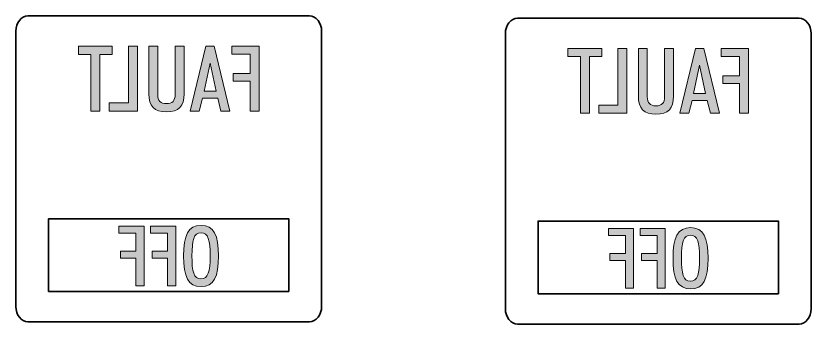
# Model space of a CAD drawing. Header units: millimetres. Extents: x 8 to 201, y 31 to 295.
# Drawn here: x 142.24 to 178.66, y 234.93 to 249.03 of the extents above; entities that cross this region are included whole.
import ezdxf

# ---------------------------------------------------------------- set-up
doc = ezdxf.new("R2010")
doc.units = ezdxf.units.MM
doc.header["$MEASUREMENT"] = 0
doc.layers.add('Layer 1', color=7, linetype='Continuous', lineweight=0)

# ---------------------------------------------------------------- blocks, each defined once
blk = doc.blocks.new('Block_58')
at = {"layer": 'Layer 1', "true_color": 0x1d1e1b, "transparency": 33554687}
h = blk.add_hatch(color=250, dxfattribs=at)
h.dxf.hatch_style = 2
edge = h.paths.add_edge_path()
edge.add_spline(control_points=[(148.11, 236.68), (148.11, 236.68), (147.731, 236.68), (147.731, 236.68), (147.731, 236.68), (147.731, 237.94), (147.731, 237.94), (147.731, 237.94), (147.019, 237.94), (147.019, 237.94), (147.019, 237.94), (147.019, 238.266), (147.019, 238.266), (147.019, 238.266), (147.731, 238.266), (147.731, 238.266), (147.731, 238.266), (147.731, 239.082), (147.731, 239.082), (147.731, 239.082), (146.956, 239.082), (146.956, 239.082), (146.956, 239.082), (146.956, 239.411), (146.956, 239.411), (146.956, 239.411), (148.11, 239.411), (148.11, 239.411), (148.11, 239.411), (148.11, 236.68), (148.11, 236.68)], knot_values=[0, 0, 0, 0, 1, 1, 1, 2, 2, 2, 3, 3, 3, 4, 4, 4, 5, 5, 5, 6, 6, 6, 7, 7, 7, 8, 8, 8, 9, 9, 9, 10, 10, 10, 10], degree=3, periodic=0)
h = blk.add_hatch(color=250, dxfattribs=at)
h.dxf.hatch_style = 2
edge = h.paths.add_edge_path()
edge.add_spline(control_points=[(149.56, 236.68), (149.56, 236.68), (149.181, 236.68), (149.181, 236.68), (149.181, 236.68), (149.181, 237.94), (149.181, 237.94), (149.181, 237.94), (148.47, 237.94), (148.47, 237.94), (148.47, 237.94), (148.47, 238.266), (148.47, 238.266), (148.47, 238.266), (149.181, 238.266), (149.181, 238.266), (149.181, 238.266), (149.181, 239.082), (149.181, 239.082), (149.181, 239.082), (148.406, 239.082), (148.406, 239.082), (148.406, 239.082), (148.406, 239.411), (148.406, 239.411), (148.406, 239.411), (149.56, 239.411), (149.56, 239.411), (149.56, 239.411), (149.56, 236.68), (149.56, 236.68)], knot_values=[0, 0, 0, 0, 1, 1, 1, 2, 2, 2, 3, 3, 3, 4, 4, 4, 5, 5, 5, 6, 6, 6, 7, 7, 7, 8, 8, 8, 9, 9, 9, 10, 10, 10, 10], degree=3, periodic=0)
h = blk.add_hatch(color=250, dxfattribs=at)
h.dxf.hatch_style = 2
edge = h.paths.add_edge_path()
edge.add_spline(control_points=[(151.133, 238.051), (151.133, 238.768), (151.042, 239.105), (150.714, 239.105), (150.386, 239.105), (150.299, 238.768), (150.299, 238.051), (150.299, 237.335), (150.374, 236.994), (150.71, 236.994), (151.034, 236.994), (151.133, 237.331), (151.133, 238.051)], knot_values=[0, 0, 0, 0, 1, 1, 1, 2, 2, 2, 3, 3, 3, 4, 4, 4, 4], degree=3, periodic=0)
edge = h.paths.add_edge_path()
edge.add_spline(control_points=[(151.516, 238.044), (151.516, 237.086), (151.307, 236.646), (150.714, 236.646), (150.121, 236.646), (149.916, 237.09), (149.916, 238.044), (149.916, 239.001), (150.121, 239.446), (150.714, 239.446), (151.307, 239.446), (151.516, 239.001), (151.516, 238.044)], knot_values=[0, 0, 0, 0, 1, 1, 1, 2, 2, 2, 3, 3, 3, 4, 4, 4, 4], degree=3, periodic=0)
at = {"layer": 'Layer 1'}
for points, knots in [([(148.11, 236.68), (148.11, 236.68), (147.731, 236.68), (147.731, 236.68), (147.731, 236.68), (147.731, 237.94), (147.731, 237.94), (147.731, 237.94), (147.019, 237.94), (147.019, 237.94), (147.019, 237.94), (147.019, 238.266), (147.019, 238.266), (147.019, 238.266), (147.731, 238.266), (147.731, 238.266), (147.731, 238.266), (147.731, 239.082), (147.731, 239.082), (147.731, 239.082), (146.956, 239.082), (146.956, 239.082), (146.956, 239.082), (146.956, 239.411), (146.956, 239.411), (146.956, 239.411), (148.11, 239.411), (148.11, 239.411), (148.11, 239.411), (148.11, 236.68), (148.11, 236.68)], [0, 0, 0, 0, 1, 1, 1, 2, 2, 2, 3, 3, 3, 4, 4, 4, 5, 5, 5, 6, 6, 6, 7, 7, 7, 8, 8, 8, 9, 9, 9, 10, 10, 10, 10]), ([(149.56, 236.68), (149.56, 236.68), (149.181, 236.68), (149.181, 236.68), (149.181, 236.68), (149.181, 237.94), (149.181, 237.94), (149.181, 237.94), (148.47, 237.94), (148.47, 237.94), (148.47, 237.94), (148.47, 238.266), (148.47, 238.266), (148.47, 238.266), (149.181, 238.266), (149.181, 238.266), (149.181, 238.266), (149.181, 239.082), (149.181, 239.082), (149.181, 239.082), (148.406, 239.082), (148.406, 239.082), (148.406, 239.082), (148.406, 239.411), (148.406, 239.411), (148.406, 239.411), (149.56, 239.411), (149.56, 239.411), (149.56, 239.411), (149.56, 236.68), (149.56, 236.68)], [0, 0, 0, 0, 1, 1, 1, 2, 2, 2, 3, 3, 3, 4, 4, 4, 5, 5, 5, 6, 6, 6, 7, 7, 7, 8, 8, 8, 9, 9, 9, 10, 10, 10, 10]), ([(151.516, 238.044), (151.516, 237.086), (151.307, 236.646), (150.714, 236.646), (150.121, 236.646), (149.916, 237.09), (149.916, 238.044), (149.916, 239.001), (150.121, 239.446), (150.714, 239.446), (151.307, 239.446), (151.516, 239.001), (151.516, 238.044)], [0, 0, 0, 0, 1, 1, 1, 2, 2, 2, 3, 3, 3, 4, 4, 4, 4]), ([(151.133, 238.051), (151.133, 238.768), (151.042, 239.105), (150.714, 239.105), (150.386, 239.105), (150.299, 238.768), (150.299, 238.051), (150.299, 237.335), (150.374, 236.994), (150.71, 236.994), (151.034, 236.994), (151.133, 237.331), (151.133, 238.051)], [0, 0, 0, 0, 1, 1, 1, 2, 2, 2, 3, 3, 3, 4, 4, 4, 4])]:
    blk.add_open_spline(points, degree=3, knots=knots, dxfattribs=at)
blk = doc.blocks.new('Block_59')
at = {"layer": 'Layer 1', "true_color": 0x1d1e1b, "transparency": 33554687}
h = blk.add_hatch(color=250, dxfattribs=at)
h.dxf.hatch_style = 2
edge = h.paths.add_edge_path()
edge.add_spline(control_points=[(146.084, 244.678), (146.084, 244.678), (145.668, 244.678), (145.668, 244.678), (145.668, 244.678), (145.668, 247.271), (145.668, 247.271), (145.668, 247.271), (145.102, 247.271), (145.102, 247.271), (145.102, 247.271), (145.102, 247.641), (145.102, 247.641), (145.102, 247.641), (146.649, 247.641), (146.649, 247.641), (146.649, 247.641), (146.649, 247.271), (146.649, 247.271), (146.649, 247.271), (146.084, 247.271), (146.084, 247.271), (146.084, 247.271), (146.084, 244.678), (146.084, 244.678)], knot_values=[0, 0, 0, 0, 1, 1, 1, 2, 2, 2, 3, 3, 3, 4, 4, 4, 5, 5, 5, 6, 6, 6, 7, 7, 7, 8, 8, 8, 8], degree=3, periodic=0)
h = blk.add_hatch(color=250, dxfattribs=at)
h.dxf.hatch_style = 2
edge = h.paths.add_edge_path()
edge.add_spline(control_points=[(147.802, 244.678), (147.802, 244.678), (146.508, 244.678), (146.508, 244.678), (146.508, 244.678), (146.508, 245.048), (146.508, 245.048), (146.508, 245.048), (147.391, 245.048), (147.391, 245.048), (147.391, 245.048), (147.391, 247.641), (147.391, 247.641), (147.391, 247.641), (147.802, 247.641), (147.802, 247.641), (147.802, 247.641), (147.802, 244.678), (147.802, 244.678)], knot_values=[0, 0, 0, 0, 1, 1, 1, 2, 2, 2, 3, 3, 3, 4, 4, 4, 5, 5, 5, 6, 6, 6, 6], degree=3, periodic=0)
h = blk.add_hatch(color=250, dxfattribs=at)
h.dxf.hatch_style = 2
edge = h.paths.add_edge_path()
edge.add_spline(control_points=[(149.937, 245.468), (149.937, 244.898), (149.693, 244.641), (149.131, 244.641), (148.57, 244.641), (148.325, 244.898), (148.325, 245.468), (148.325, 245.468), (148.325, 247.641), (148.325, 247.641), (148.325, 247.641), (148.733, 247.641), (148.733, 247.641), (148.733, 247.641), (148.733, 245.434), (148.733, 245.434), (148.733, 245.152), (148.861, 245.019), (149.131, 245.019), (149.401, 245.019), (149.53, 245.152), (149.53, 245.434), (149.53, 245.434), (149.53, 247.641), (149.53, 247.641), (149.53, 247.641), (149.937, 247.641), (149.937, 247.641), (149.937, 247.641), (149.937, 245.468), (149.937, 245.468)], knot_values=[0, 0, 0, 0, 1, 1, 1, 2, 2, 2, 3, 3, 3, 4, 4, 4, 5, 5, 5, 6, 6, 6, 7, 7, 7, 8, 8, 8, 9, 9, 9, 10, 10, 10, 10], degree=3, periodic=0)
h = blk.add_hatch(color=250, dxfattribs=at)
h.dxf.hatch_style = 2
edge = h.paths.add_edge_path()
edge.add_spline(control_points=[(151.129, 246.876), (151.129, 246.876), (150.854, 245.592), (150.854, 245.592), (150.854, 245.592), (151.403, 245.592), (151.403, 245.592), (151.403, 245.592), (151.129, 246.876), (151.129, 246.876)], knot_values=[0, 0, 0, 0, 1, 1, 1, 2, 2, 2, 3, 3, 3, 3], degree=3, periodic=0)
edge = h.paths.add_edge_path()
edge.add_spline(control_points=[(152.037, 244.678), (152.037, 244.678), (151.622, 244.678), (151.622, 244.678), (151.622, 244.678), (151.48, 245.26), (151.48, 245.26), (151.48, 245.26), (150.781, 245.26), (150.781, 245.26), (150.781, 245.26), (150.636, 244.678), (150.636, 244.678), (150.636, 244.678), (150.22, 244.678), (150.22, 244.678), (150.22, 244.678), (150.936, 247.641), (150.936, 247.641), (150.936, 247.641), (151.321, 247.641), (151.321, 247.641), (151.321, 247.641), (152.037, 244.678), (152.037, 244.678)], knot_values=[0, 0, 0, 0, 1, 1, 1, 2, 2, 2, 3, 3, 3, 4, 4, 4, 5, 5, 5, 6, 6, 6, 7, 7, 7, 8, 8, 8, 8], degree=3, periodic=0)
h = blk.add_hatch(color=250, dxfattribs=at)
h.dxf.hatch_style = 2
edge = h.paths.add_edge_path()
edge.add_spline(control_points=[(153.37, 244.678), (153.37, 244.678), (152.959, 244.678), (152.959, 244.678), (152.959, 244.678), (152.959, 246.045), (152.959, 246.045), (152.959, 246.045), (152.187, 246.045), (152.187, 246.045), (152.187, 246.045), (152.187, 246.398), (152.187, 246.398), (152.187, 246.398), (152.959, 246.398), (152.959, 246.398), (152.959, 246.398), (152.959, 247.283), (152.959, 247.283), (152.959, 247.283), (152.119, 247.283), (152.119, 247.283), (152.119, 247.283), (152.119, 247.641), (152.119, 247.641), (152.119, 247.641), (153.37, 247.641), (153.37, 247.641), (153.37, 247.641), (153.37, 244.678), (153.37, 244.678)], knot_values=[0, 0, 0, 0, 1, 1, 1, 2, 2, 2, 3, 3, 3, 4, 4, 4, 5, 5, 5, 6, 6, 6, 7, 7, 7, 8, 8, 8, 9, 9, 9, 10, 10, 10, 10], degree=3, periodic=0)
at = {"layer": 'Layer 1'}
for points, knots in [([(146.084, 244.678), (146.084, 244.678), (145.668, 244.678), (145.668, 244.678), (145.668, 244.678), (145.668, 247.271), (145.668, 247.271), (145.668, 247.271), (145.102, 247.271), (145.102, 247.271), (145.102, 247.271), (145.102, 247.641), (145.102, 247.641), (145.102, 247.641), (146.649, 247.641), (146.649, 247.641), (146.649, 247.641), (146.649, 247.271), (146.649, 247.271), (146.649, 247.271), (146.084, 247.271), (146.084, 247.271), (146.084, 247.271), (146.084, 244.678), (146.084, 244.678)], [0, 0, 0, 0, 1, 1, 1, 2, 2, 2, 3, 3, 3, 4, 4, 4, 5, 5, 5, 6, 6, 6, 7, 7, 7, 8, 8, 8, 8]), ([(147.802, 244.678), (147.802, 244.678), (146.508, 244.678), (146.508, 244.678), (146.508, 244.678), (146.508, 245.048), (146.508, 245.048), (146.508, 245.048), (147.391, 245.048), (147.391, 245.048), (147.391, 245.048), (147.391, 247.641), (147.391, 247.641), (147.391, 247.641), (147.802, 247.641), (147.802, 247.641), (147.802, 247.641), (147.802, 244.678), (147.802, 244.678)], [0, 0, 0, 0, 1, 1, 1, 2, 2, 2, 3, 3, 3, 4, 4, 4, 5, 5, 5, 6, 6, 6, 6]), ([(149.937, 245.468), (149.937, 244.898), (149.693, 244.641), (149.131, 244.641), (148.57, 244.641), (148.325, 244.898), (148.325, 245.468), (148.325, 245.468), (148.325, 247.641), (148.325, 247.641), (148.325, 247.641), (148.733, 247.641), (148.733, 247.641), (148.733, 247.641), (148.733, 245.434), (148.733, 245.434), (148.733, 245.152), (148.861, 245.019), (149.131, 245.019), (149.401, 245.019), (149.53, 245.152), (149.53, 245.434), (149.53, 245.434), (149.53, 247.641), (149.53, 247.641), (149.53, 247.641), (149.937, 247.641), (149.937, 247.641), (149.937, 247.641), (149.937, 245.468), (149.937, 245.468)], [0, 0, 0, 0, 1, 1, 1, 2, 2, 2, 3, 3, 3, 4, 4, 4, 5, 5, 5, 6, 6, 6, 7, 7, 7, 8, 8, 8, 9, 9, 9, 10, 10, 10, 10]), ([(152.037, 244.678), (152.037, 244.678), (151.622, 244.678), (151.622, 244.678), (151.622, 244.678), (151.48, 245.26), (151.48, 245.26), (151.48, 245.26), (150.781, 245.26), (150.781, 245.26), (150.781, 245.26), (150.636, 244.678), (150.636, 244.678), (150.636, 244.678), (150.22, 244.678), (150.22, 244.678), (150.22, 244.678), (150.936, 247.641), (150.936, 247.641), (150.936, 247.641), (151.321, 247.641), (151.321, 247.641), (151.321, 247.641), (152.037, 244.678), (152.037, 244.678)], [0, 0, 0, 0, 1, 1, 1, 2, 2, 2, 3, 3, 3, 4, 4, 4, 5, 5, 5, 6, 6, 6, 7, 7, 7, 8, 8, 8, 8]), ([(153.37, 244.678), (153.37, 244.678), (152.959, 244.678), (152.959, 244.678), (152.959, 244.678), (152.959, 246.045), (152.959, 246.045), (152.959, 246.045), (152.187, 246.045), (152.187, 246.045), (152.187, 246.045), (152.187, 246.398), (152.187, 246.398), (152.187, 246.398), (152.959, 246.398), (152.959, 246.398), (152.959, 246.398), (152.959, 247.283), (152.959, 247.283), (152.959, 247.283), (152.119, 247.283), (152.119, 247.283), (152.119, 247.283), (152.119, 247.641), (152.119, 247.641), (152.119, 247.641), (153.37, 247.641), (153.37, 247.641), (153.37, 247.641), (153.37, 244.678), (153.37, 244.678)], [0, 0, 0, 0, 1, 1, 1, 2, 2, 2, 3, 3, 3, 4, 4, 4, 5, 5, 5, 6, 6, 6, 7, 7, 7, 8, 8, 8, 9, 9, 9, 10, 10, 10, 10]), ([(151.129, 246.876), (151.129, 246.876), (150.854, 245.592), (150.854, 245.592), (150.854, 245.592), (151.403, 245.592), (151.403, 245.592), (151.403, 245.592), (151.129, 246.876), (151.129, 246.876)], [0, 0, 0, 0, 1, 1, 1, 2, 2, 2, 3, 3, 3, 3])]:
    blk.add_open_spline(points, degree=3, knots=knots, dxfattribs=at)
blk = doc.blocks.new('Block_60')
at = {"layer": 'Layer 1', "true_color": 0x1d1e1b, "transparency": 33554687}
h = blk.add_hatch(color=250, dxfattribs=at)
h.dxf.hatch_style = 2
edge = h.paths.add_edge_path()
edge.add_spline(control_points=[(170.529, 236.576), (170.529, 236.576), (170.15, 236.576), (170.15, 236.576), (170.15, 236.576), (170.15, 237.836), (170.15, 237.836), (170.15, 237.836), (169.439, 237.836), (169.439, 237.836), (169.439, 237.836), (169.439, 238.162), (169.439, 238.162), (169.439, 238.162), (170.15, 238.162), (170.15, 238.162), (170.15, 238.162), (170.15, 238.977), (170.15, 238.977), (170.15, 238.977), (169.375, 238.977), (169.375, 238.977), (169.375, 238.977), (169.375, 239.307), (169.375, 239.307), (169.375, 239.307), (170.529, 239.307), (170.529, 239.307), (170.529, 239.307), (170.529, 236.576), (170.529, 236.576)], knot_values=[0, 0, 0, 0, 1, 1, 1, 2, 2, 2, 3, 3, 3, 4, 4, 4, 5, 5, 5, 6, 6, 6, 7, 7, 7, 8, 8, 8, 9, 9, 9, 10, 10, 10, 10], degree=3, periodic=0)
h = blk.add_hatch(color=250, dxfattribs=at)
h.dxf.hatch_style = 2
edge = h.paths.add_edge_path()
edge.add_spline(control_points=[(171.979, 236.576), (171.979, 236.576), (171.6, 236.576), (171.6, 236.576), (171.6, 236.576), (171.6, 237.836), (171.6, 237.836), (171.6, 237.836), (170.889, 237.836), (170.889, 237.836), (170.889, 237.836), (170.889, 238.162), (170.889, 238.162), (170.889, 238.162), (171.6, 238.162), (171.6, 238.162), (171.6, 238.162), (171.6, 238.977), (171.6, 238.977), (171.6, 238.977), (170.826, 238.977), (170.826, 238.977), (170.826, 238.977), (170.826, 239.307), (170.826, 239.307), (170.826, 239.307), (171.979, 239.307), (171.979, 239.307), (171.979, 239.307), (171.979, 236.576), (171.979, 236.576)], knot_values=[0, 0, 0, 0, 1, 1, 1, 2, 2, 2, 3, 3, 3, 4, 4, 4, 5, 5, 5, 6, 6, 6, 7, 7, 7, 8, 8, 8, 9, 9, 9, 10, 10, 10, 10], degree=3, periodic=0)
h = blk.add_hatch(color=250, dxfattribs=at)
h.dxf.hatch_style = 2
edge = h.paths.add_edge_path()
edge.add_spline(control_points=[(173.552, 237.947), (173.552, 238.663), (173.461, 239), (173.133, 239), (172.805, 239), (172.718, 238.663), (172.718, 237.947), (172.718, 237.231), (172.794, 236.89), (173.129, 236.89), (173.453, 236.89), (173.552, 237.227), (173.552, 237.947)], knot_values=[0, 0, 0, 0, 1, 1, 1, 2, 2, 2, 3, 3, 3, 4, 4, 4, 4], degree=3, periodic=0)
edge = h.paths.add_edge_path()
edge.add_spline(control_points=[(173.935, 237.939), (173.935, 236.982), (173.726, 236.541), (173.133, 236.541), (172.541, 236.541), (172.335, 236.986), (172.335, 237.939), (172.335, 238.897), (172.541, 239.341), (173.133, 239.341), (173.726, 239.341), (173.935, 238.897), (173.935, 237.939)], knot_values=[0, 0, 0, 0, 1, 1, 1, 2, 2, 2, 3, 3, 3, 4, 4, 4, 4], degree=3, periodic=0)
at = {"layer": 'Layer 1'}
for points, knots in [([(170.529, 236.576), (170.529, 236.576), (170.15, 236.576), (170.15, 236.576), (170.15, 236.576), (170.15, 237.836), (170.15, 237.836), (170.15, 237.836), (169.439, 237.836), (169.439, 237.836), (169.439, 237.836), (169.439, 238.162), (169.439, 238.162), (169.439, 238.162), (170.15, 238.162), (170.15, 238.162), (170.15, 238.162), (170.15, 238.977), (170.15, 238.977), (170.15, 238.977), (169.375, 238.977), (169.375, 238.977), (169.375, 238.977), (169.375, 239.307), (169.375, 239.307), (169.375, 239.307), (170.529, 239.307), (170.529, 239.307), (170.529, 239.307), (170.529, 236.576), (170.529, 236.576)], [0, 0, 0, 0, 1, 1, 1, 2, 2, 2, 3, 3, 3, 4, 4, 4, 5, 5, 5, 6, 6, 6, 7, 7, 7, 8, 8, 8, 9, 9, 9, 10, 10, 10, 10]), ([(171.979, 236.576), (171.979, 236.576), (171.6, 236.576), (171.6, 236.576), (171.6, 236.576), (171.6, 237.836), (171.6, 237.836), (171.6, 237.836), (170.889, 237.836), (170.889, 237.836), (170.889, 237.836), (170.889, 238.162), (170.889, 238.162), (170.889, 238.162), (171.6, 238.162), (171.6, 238.162), (171.6, 238.162), (171.6, 238.977), (171.6, 238.977), (171.6, 238.977), (170.826, 238.977), (170.826, 238.977), (170.826, 238.977), (170.826, 239.307), (170.826, 239.307), (170.826, 239.307), (171.979, 239.307), (171.979, 239.307), (171.979, 239.307), (171.979, 236.576), (171.979, 236.576)], [0, 0, 0, 0, 1, 1, 1, 2, 2, 2, 3, 3, 3, 4, 4, 4, 5, 5, 5, 6, 6, 6, 7, 7, 7, 8, 8, 8, 9, 9, 9, 10, 10, 10, 10]), ([(173.935, 237.939), (173.935, 236.982), (173.726, 236.541), (173.133, 236.541), (172.541, 236.541), (172.335, 236.986), (172.335, 237.939), (172.335, 238.897), (172.541, 239.341), (173.133, 239.341), (173.726, 239.341), (173.935, 238.897), (173.935, 237.939)], [0, 0, 0, 0, 1, 1, 1, 2, 2, 2, 3, 3, 3, 4, 4, 4, 4]), ([(173.552, 237.947), (173.552, 238.663), (173.461, 239), (173.133, 239), (172.805, 239), (172.718, 238.663), (172.718, 237.947), (172.718, 237.231), (172.794, 236.89), (173.129, 236.89), (173.453, 236.89), (173.552, 237.227), (173.552, 237.947)], [0, 0, 0, 0, 1, 1, 1, 2, 2, 2, 3, 3, 3, 4, 4, 4, 4])]:
    blk.add_open_spline(points, degree=3, knots=knots, dxfattribs=at)
blk = doc.blocks.new('Block_61')
at = {"layer": 'Layer 1', "true_color": 0x1d1e1b, "transparency": 33554687}
h = blk.add_hatch(color=250, dxfattribs=at)
h.dxf.hatch_style = 2
edge = h.paths.add_edge_path()
edge.add_spline(control_points=[(168.503, 244.574), (168.503, 244.574), (168.087, 244.574), (168.087, 244.574), (168.087, 244.574), (168.087, 247.167), (168.087, 247.167), (168.087, 247.167), (167.521, 247.167), (167.521, 247.167), (167.521, 247.167), (167.521, 247.536), (167.521, 247.536), (167.521, 247.536), (169.069, 247.536), (169.069, 247.536), (169.069, 247.536), (169.069, 247.167), (169.069, 247.167), (169.069, 247.167), (168.503, 247.167), (168.503, 247.167), (168.503, 247.167), (168.503, 244.574), (168.503, 244.574)], knot_values=[0, 0, 0, 0, 1, 1, 1, 2, 2, 2, 3, 3, 3, 4, 4, 4, 5, 5, 5, 6, 6, 6, 7, 7, 7, 8, 8, 8, 8], degree=3, periodic=0)
h = blk.add_hatch(color=250, dxfattribs=at)
h.dxf.hatch_style = 2
edge = h.paths.add_edge_path()
edge.add_spline(control_points=[(170.222, 244.574), (170.222, 244.574), (168.927, 244.574), (168.927, 244.574), (168.927, 244.574), (168.927, 244.944), (168.927, 244.944), (168.927, 244.944), (169.81, 244.944), (169.81, 244.944), (169.81, 244.944), (169.81, 247.536), (169.81, 247.536), (169.81, 247.536), (170.222, 247.536), (170.222, 247.536), (170.222, 247.536), (170.222, 244.574), (170.222, 244.574)], knot_values=[0, 0, 0, 0, 1, 1, 1, 2, 2, 2, 3, 3, 3, 4, 4, 4, 5, 5, 5, 6, 6, 6, 6], degree=3, periodic=0)
h = blk.add_hatch(color=250, dxfattribs=at)
h.dxf.hatch_style = 2
edge = h.paths.add_edge_path()
edge.add_spline(control_points=[(172.356, 245.363), (172.356, 244.794), (172.112, 244.536), (171.55, 244.536), (170.989, 244.536), (170.745, 244.794), (170.745, 245.363), (170.745, 245.363), (170.745, 247.536), (170.745, 247.536), (170.745, 247.536), (171.152, 247.536), (171.152, 247.536), (171.152, 247.536), (171.152, 245.33), (171.152, 245.33), (171.152, 245.047), (171.28, 244.915), (171.55, 244.915), (171.82, 244.915), (171.949, 245.047), (171.949, 245.33), (171.949, 245.33), (171.949, 247.536), (171.949, 247.536), (171.949, 247.536), (172.356, 247.536), (172.356, 247.536), (172.356, 247.536), (172.356, 245.363), (172.356, 245.363)], knot_values=[0, 0, 0, 0, 1, 1, 1, 2, 2, 2, 3, 3, 3, 4, 4, 4, 5, 5, 5, 6, 6, 6, 7, 7, 7, 8, 8, 8, 9, 9, 9, 10, 10, 10, 10], degree=3, periodic=0)
h = blk.add_hatch(color=250, dxfattribs=at)
h.dxf.hatch_style = 2
edge = h.paths.add_edge_path()
edge.add_spline(control_points=[(173.548, 246.772), (173.548, 246.772), (173.273, 245.488), (173.273, 245.488), (173.273, 245.488), (173.822, 245.488), (173.822, 245.488), (173.822, 245.488), (173.548, 246.772), (173.548, 246.772)], knot_values=[0, 0, 0, 0, 1, 1, 1, 2, 2, 2, 3, 3, 3, 3], degree=3, periodic=0)
edge = h.paths.add_edge_path()
edge.add_spline(control_points=[(174.457, 244.574), (174.457, 244.574), (174.041, 244.574), (174.041, 244.574), (174.041, 244.574), (173.899, 245.156), (173.899, 245.156), (173.899, 245.156), (173.201, 245.156), (173.201, 245.156), (173.201, 245.156), (173.055, 244.574), (173.055, 244.574), (173.055, 244.574), (172.639, 244.574), (172.639, 244.574), (172.639, 244.574), (173.355, 247.536), (173.355, 247.536), (173.355, 247.536), (173.741, 247.536), (173.741, 247.536), (173.741, 247.536), (174.457, 244.574), (174.457, 244.574)], knot_values=[0, 0, 0, 0, 1, 1, 1, 2, 2, 2, 3, 3, 3, 4, 4, 4, 5, 5, 5, 6, 6, 6, 7, 7, 7, 8, 8, 8, 8], degree=3, periodic=0)
h = blk.add_hatch(color=250, dxfattribs=at)
h.dxf.hatch_style = 2
edge = h.paths.add_edge_path()
edge.add_spline(control_points=[(175.79, 244.574), (175.79, 244.574), (175.378, 244.574), (175.378, 244.574), (175.378, 244.574), (175.378, 245.941), (175.378, 245.941), (175.378, 245.941), (174.607, 245.941), (174.607, 245.941), (174.607, 245.941), (174.607, 246.294), (174.607, 246.294), (174.607, 246.294), (175.378, 246.294), (175.378, 246.294), (175.378, 246.294), (175.378, 247.179), (175.378, 247.179), (175.378, 247.179), (174.538, 247.179), (174.538, 247.179), (174.538, 247.179), (174.538, 247.536), (174.538, 247.536), (174.538, 247.536), (175.79, 247.536), (175.79, 247.536), (175.79, 247.536), (175.79, 244.574), (175.79, 244.574)], knot_values=[0, 0, 0, 0, 1, 1, 1, 2, 2, 2, 3, 3, 3, 4, 4, 4, 5, 5, 5, 6, 6, 6, 7, 7, 7, 8, 8, 8, 9, 9, 9, 10, 10, 10, 10], degree=3, periodic=0)
at = {"layer": 'Layer 1'}
for points, knots in [([(168.503, 244.574), (168.503, 244.574), (168.087, 244.574), (168.087, 244.574), (168.087, 244.574), (168.087, 247.167), (168.087, 247.167), (168.087, 247.167), (167.521, 247.167), (167.521, 247.167), (167.521, 247.167), (167.521, 247.536), (167.521, 247.536), (167.521, 247.536), (169.069, 247.536), (169.069, 247.536), (169.069, 247.536), (169.069, 247.167), (169.069, 247.167), (169.069, 247.167), (168.503, 247.167), (168.503, 247.167), (168.503, 247.167), (168.503, 244.574), (168.503, 244.574)], [0, 0, 0, 0, 1, 1, 1, 2, 2, 2, 3, 3, 3, 4, 4, 4, 5, 5, 5, 6, 6, 6, 7, 7, 7, 8, 8, 8, 8]), ([(170.222, 244.574), (170.222, 244.574), (168.927, 244.574), (168.927, 244.574), (168.927, 244.574), (168.927, 244.944), (168.927, 244.944), (168.927, 244.944), (169.81, 244.944), (169.81, 244.944), (169.81, 244.944), (169.81, 247.536), (169.81, 247.536), (169.81, 247.536), (170.222, 247.536), (170.222, 247.536), (170.222, 247.536), (170.222, 244.574), (170.222, 244.574)], [0, 0, 0, 0, 1, 1, 1, 2, 2, 2, 3, 3, 3, 4, 4, 4, 5, 5, 5, 6, 6, 6, 6]), ([(172.356, 245.363), (172.356, 244.794), (172.112, 244.536), (171.55, 244.536), (170.989, 244.536), (170.745, 244.794), (170.745, 245.363), (170.745, 245.363), (170.745, 247.536), (170.745, 247.536), (170.745, 247.536), (171.152, 247.536), (171.152, 247.536), (171.152, 247.536), (171.152, 245.33), (171.152, 245.33), (171.152, 245.047), (171.28, 244.915), (171.55, 244.915), (171.82, 244.915), (171.949, 245.047), (171.949, 245.33), (171.949, 245.33), (171.949, 247.536), (171.949, 247.536), (171.949, 247.536), (172.356, 247.536), (172.356, 247.536), (172.356, 247.536), (172.356, 245.363), (172.356, 245.363)], [0, 0, 0, 0, 1, 1, 1, 2, 2, 2, 3, 3, 3, 4, 4, 4, 5, 5, 5, 6, 6, 6, 7, 7, 7, 8, 8, 8, 9, 9, 9, 10, 10, 10, 10]), ([(174.457, 244.574), (174.457, 244.574), (174.041, 244.574), (174.041, 244.574), (174.041, 244.574), (173.899, 245.156), (173.899, 245.156), (173.899, 245.156), (173.201, 245.156), (173.201, 245.156), (173.201, 245.156), (173.055, 244.574), (173.055, 244.574), (173.055, 244.574), (172.639, 244.574), (172.639, 244.574), (172.639, 244.574), (173.355, 247.536), (173.355, 247.536), (173.355, 247.536), (173.741, 247.536), (173.741, 247.536), (173.741, 247.536), (174.457, 244.574), (174.457, 244.574)], [0, 0, 0, 0, 1, 1, 1, 2, 2, 2, 3, 3, 3, 4, 4, 4, 5, 5, 5, 6, 6, 6, 7, 7, 7, 8, 8, 8, 8]), ([(175.79, 244.574), (175.79, 244.574), (175.378, 244.574), (175.378, 244.574), (175.378, 244.574), (175.378, 245.941), (175.378, 245.941), (175.378, 245.941), (174.607, 245.941), (174.607, 245.941), (174.607, 245.941), (174.607, 246.294), (174.607, 246.294), (174.607, 246.294), (175.378, 246.294), (175.378, 246.294), (175.378, 246.294), (175.378, 247.179), (175.378, 247.179), (175.378, 247.179), (174.538, 247.179), (174.538, 247.179), (174.538, 247.179), (174.538, 247.536), (174.538, 247.536), (174.538, 247.536), (175.79, 247.536), (175.79, 247.536), (175.79, 247.536), (175.79, 244.574), (175.79, 244.574)], [0, 0, 0, 0, 1, 1, 1, 2, 2, 2, 3, 3, 3, 4, 4, 4, 5, 5, 5, 6, 6, 6, 7, 7, 7, 8, 8, 8, 9, 9, 9, 10, 10, 10, 10]), ([(173.548, 246.772), (173.548, 246.772), (173.273, 245.488), (173.273, 245.488), (173.273, 245.488), (173.822, 245.488), (173.822, 245.488), (173.822, 245.488), (173.548, 246.772), (173.548, 246.772)], [0, 0, 0, 0, 1, 1, 1, 2, 2, 2, 3, 3, 3, 3])]:
    blk.add_open_spline(points, degree=3, knots=knots, dxfattribs=at)

msp = doc.modelspace()

# ---------------------------------------------------------------- linework, layer by layer
at = {"layer": 'Layer 1', "color": 250, "lineweight": 35, "true_color": 0x1d1e1b}
for points in [[(154.736, 236.423), (143.736, 236.423), (143.736, 239.747), (154.736, 239.747)], [(177.155, 236.319), (166.155, 236.319), (166.155, 239.642), (177.155, 239.642)]]:
    msp.add_lwpolyline(points, close=True, dxfattribs=at)
at = {"layer": 'Layer 1', "color": 250, "lineweight": 35, "true_color": 0x1d1d1b}
for points in [[(155.686, 249.032), (155.686, 249.032), (142.786, 249.032), (142.786, 249.032), (142.484, 249.032), (142.236, 248.717), (142.236, 248.332), (142.236, 248.332), (142.236, 235.732), (142.236, 235.732), (142.236, 235.347), (142.484, 235.032), (142.786, 235.032), (142.786, 235.032), (155.686, 235.032), (155.686, 235.032), (155.989, 235.032), (156.236, 235.347), (156.236, 235.732), (156.236, 235.732), (156.236, 248.332), (156.236, 248.332), (156.236, 248.717), (155.989, 249.032), (155.686, 249.032)], [(178.105, 248.928), (178.105, 248.928), (165.205, 248.928), (165.205, 248.928), (164.903, 248.928), (164.655, 248.613), (164.655, 248.227), (164.655, 248.227), (164.655, 235.628), (164.655, 235.628), (164.655, 235.243), (164.903, 234.928), (165.205, 234.928), (165.205, 234.928), (178.105, 234.928), (178.105, 234.928), (178.408, 234.928), (178.655, 235.243), (178.655, 235.628), (178.655, 235.628), (178.655, 248.227), (178.655, 248.227), (178.655, 248.613), (178.408, 248.928), (178.105, 248.928)]]:
    msp.add_open_spline(points, degree=3, knots=[0, 0, 0, 0, 1, 1, 1, 2, 2, 2, 3, 3, 3, 4, 4, 4, 5, 5, 5, 6, 6, 6, 7, 7, 7, 8, 8, 8, 8], dxfattribs=at)

# ---------------------------------------------------------------- block references
at = {"layer": 'Layer 1'}
for name in ['Block_59', 'Block_61', 'Block_58', 'Block_60']:
    msp.add_blockref(name, (0, 0), dxfattribs=at)

doc.saveas('drawing.dxf')
